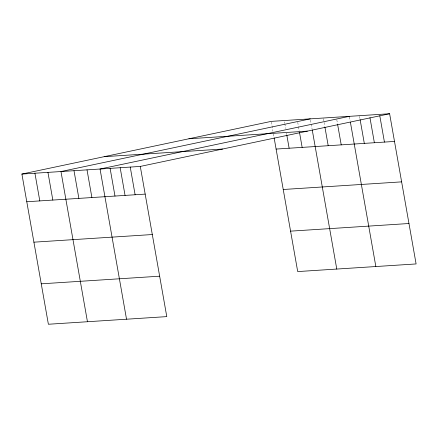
<?xml version="1.0" encoding="UTF-8"?>
<svg xmlns="http://www.w3.org/2000/svg" width="438" height="438" viewBox="0 0 438 438"><rect width="100%" height="100%" fill="white"/><g stroke="black" fill="none" stroke-linecap="round" stroke-linejoin="round"><path stroke-width="0.33" stroke-dasharray="2.19 1.64" d="M359.543 116.355L360.009 118.994M349.48 117.001L350.176 120.959M336.806 119.82L337.501 123.773M323.43 118.682L324.826 126.593M310.526 120.182L311.106 123.478M311.221 124.135L312.152 129.413M297.73 122.339L298.431 126.297M298.546 126.954L299.242 130.907M284.476 121.863L284.711 123.182M284.826 123.839L285.636 128.454M286.452 133.07L286.682 134.384M271.336 122.043L272.962 131.269M273.427 133.908L274.007 137.203"/><path stroke-width="0.66" d="M21.9 174.061L140.297 166.424L166.779 316.619L48.383 324.251L21.9 174.061L271.221 121.381L389.617 113.749L416.1 263.939L297.703 271.576L274.128 137.861M310.29 118.862L60.97 171.543L87.452 321.733M349.36 116.344L100.045 169.019L126.527 319.214M140.297 166.424L389.617 113.749M188.942 138.764L307.339 131.132M104.173 156.678L222.575 149.04M276.104 149.068L394.501 141.436M26.784 201.748L145.181 194.111M283.233 189.495L401.63 181.863M33.912 242.176L152.309 234.538M290.575 231.149L408.972 223.511M41.254 283.824L159.651 276.192M379.784 115.714L384.433 142.087M369.957 117.685L374.37 142.733M360.124 119.651L364.306 143.385M350.405 122.279L375.842 266.534M337.616 124.436L341.218 144.869M324.941 127.25L328.199 145.712M312.267 130.07L336.773 269.058M299.477 132.227L302.149 147.392M286.802 135.046L289.124 148.23M130.234 167.075L135.118 194.762M120.171 167.721L125.054 195.408M110.108 168.373L114.986 196.06M87.02 169.862L91.898 197.549M73.995 170.7L78.878 198.387M47.95 172.38L52.828 200.067M34.925 173.218L39.803 200.905"/></g></svg>
